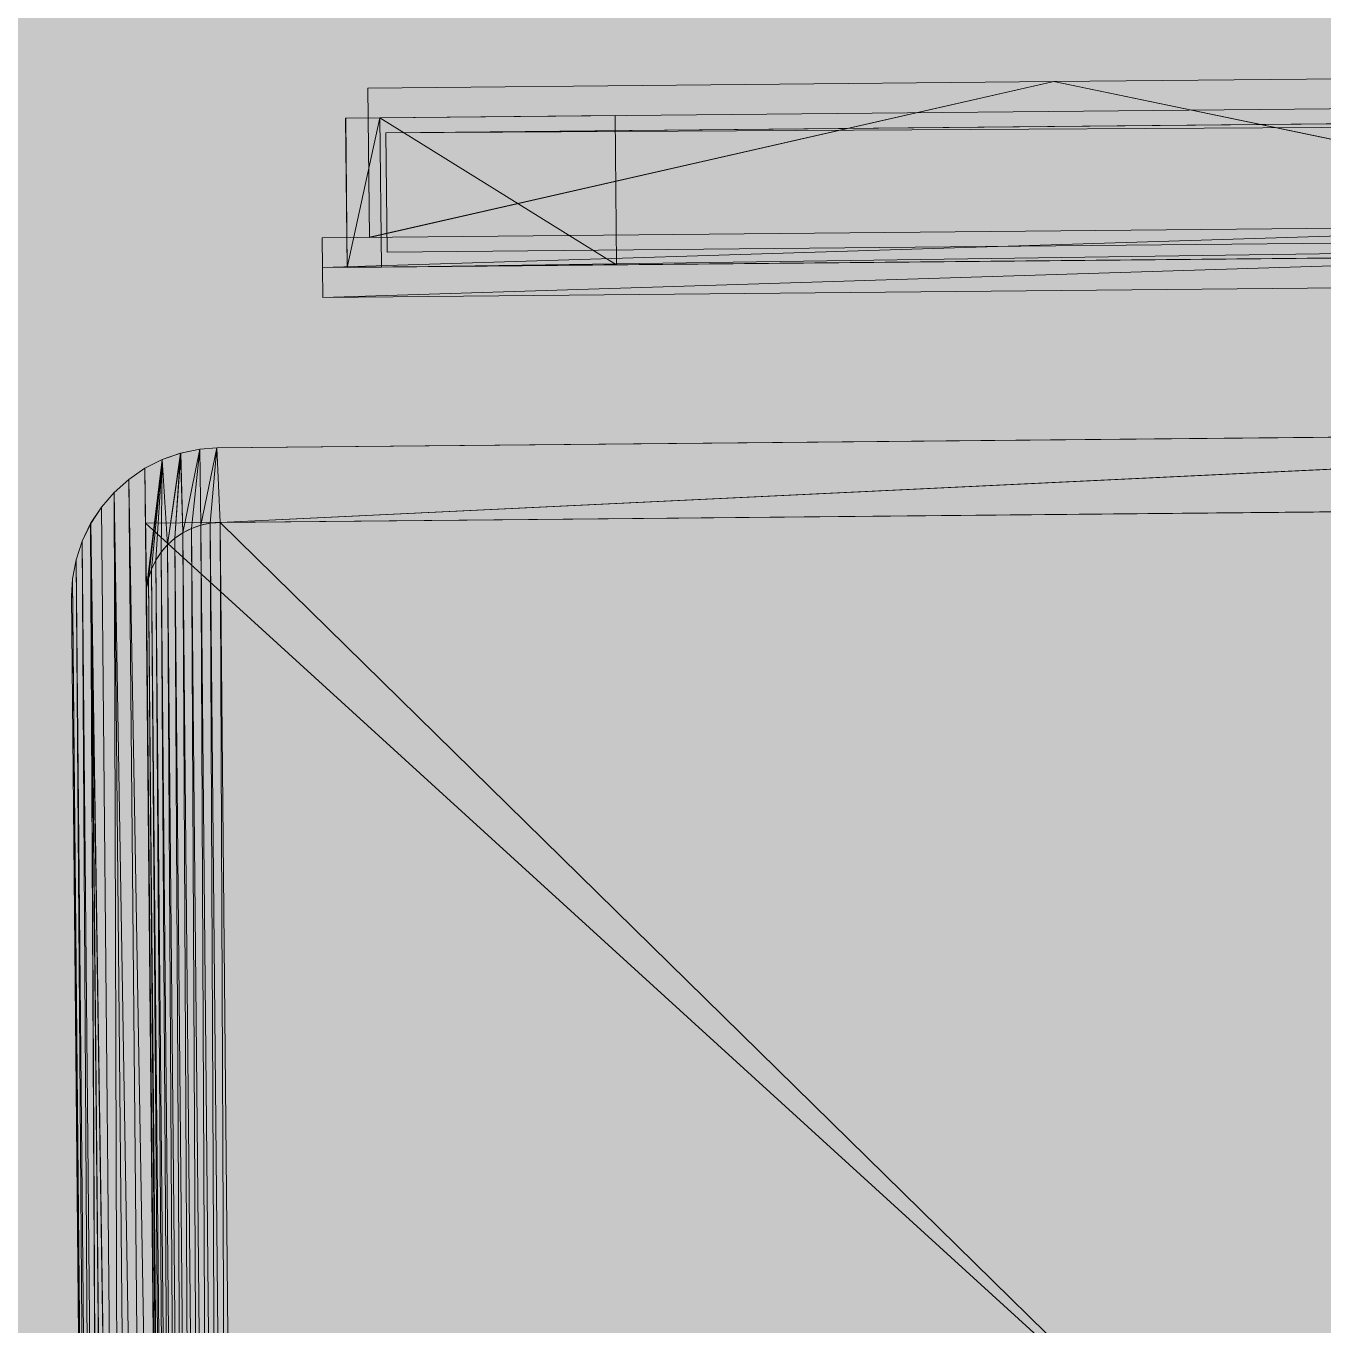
# Model space of a CAD drawing. Header units: millimetres. Extents: x 141848 to 1648660, y -821378 to -151356.
# Drawn here: x 167532.7 to 167741.3, y -271203.4 to -270994.5 of the extents above; entities that cross this region are included whole.
import ezdxf

# ---------------------------------------------------------------- set-up
doc = ezdxf.new("R2010")
doc.units = ezdxf.units.MM
doc.header["$MEASUREMENT"] = 0

# ---------------------------------------------------------------- blocks, each defined once
blk = doc.blocks.new('Forme_66_1')
at = {"color": 7, "linetype": 'Continuous', "lineweight": 20, "flags": 128}
for points in [[(167887.87, -271071.26), (167551.89, -271074.44)], [(167887.87, -271071.26), (167551.89, -271074.44)], [(167551.89, -271074.44), (167554.85, -271386.43)], [(167551.89, -271074.44), (167554.85, -271386.43)]]:
    blk.add_lwpolyline(points, dxfattribs=at)
blk = doc.blocks.new('Forme_67_1')
at = {"color": 7, "linetype": 'Continuous', "lineweight": 20, "flags": 128}
for points in [[(167887.87, -271071.26), (167551.89, -271074.44)], [(167890.83, -271383.25), (167551.89, -271074.44)], [(167554.85, -271386.43), (167551.89, -271074.44)]]:
    blk.add_lwpolyline(points, dxfattribs=at)
blk = doc.blocks.new('Forme_69_1')
at = {"color": 212, "linetype": 'Continuous', "lineweight": 5, "true_color": 0xcb00cc, "flags": 128}
blk.add_lwpolyline([(167875.88, -271071.38), (167740.68, -271072.66), (167563.89, -271074.33), (167563.21, -271074.38), (167562.32, -271074.45), (167561.65, -271074.59), (167560.79, -271074.77), (167560.14, -271074.99), (167559.3, -271075.29), (167558.7, -271075.59), (167557.9, -271076), (167557.34, -271076.38), (167556.61, -271076.88), (167556.1, -271077.34), (167555.44, -271077.93), (167554.85, -271078.6), (167554.41, -271079.11), (167553.92, -271079.86), (167553.55, -271080.43), (167553.17, -271081.23), (167552.87, -271081.84), (167552.59, -271082.69), (167552.38, -271083.33), (167552.21, -271084.21), (167552.08, -271084.88), (167552.04, -271085.77), (167552, -271086.44), (167553.55, -271249.64)], dxfattribs=at)
at = {"color": 7, "linetype": 'Continuous', "lineweight": 20, "flags": 128}
for points in [[(167554.73, -271374.43), (167552.08, -271084.88), (167552.38, -271083.33), (167552.87, -271081.84), (167553.55, -271080.43), (167554.41, -271079.11), (167555.44, -271077.93), (167556.61, -271076.88), (167557.9, -271076), (167559.3, -271075.29), (167560.79, -271074.77), (167562.32, -271074.45), (167563.89, -271074.33), (167875.88, -271071.38)], [(167562.24, -271385.45), (167559.3, -271075.29)], [(167560.83, -271384.77), (167559.3, -271075.29)], [(167563.73, -271385.94), (167560.79, -271074.77)], [(167562.24, -271385.45), (167560.79, -271074.77)], [(167565.27, -271386.24), (167562.32, -271074.45)], [(167563.73, -271385.94), (167562.32, -271074.45)], [(167878.83, -271383.36), (167563.89, -271074.33)], [(167566.85, -271386.32), (167563.89, -271074.33)], [(167565.27, -271386.24), (167563.89, -271074.33)], [(167558.33, -271382.88), (167555.44, -271077.93)], [(167557.27, -271381.72), (167555.44, -271077.93)], [(167559.51, -271383.9), (167556.61, -271076.88)], [(167558.33, -271382.88), (167556.61, -271076.88)], [(167560.83, -271384.77), (167557.9, -271076)], [(167559.51, -271383.9), (167557.9, -271076)], [(167557.27, -271381.72), (167554.41, -271079.11)], [(167556.4, -271380.42), (167554.41, -271079.11)], [(167555.69, -271379.02), (167552.87, -271081.84)], [(167555.17, -271377.54), (167552.87, -271081.84)], [(167556.4, -271380.42), (167553.55, -271080.43)], [(167555.69, -271379.02), (167553.55, -271080.43)], [(167555.17, -271377.54), (167552.38, -271083.33)], [(167554.84, -271376), (167552.38, -271083.33)], [(167554.73, -271374.43), (167552, -271086.44), (167552.08, -271084.88)], [(167554.84, -271376), (167552.08, -271084.88)]]:
    blk.add_lwpolyline(points, dxfattribs=at)
blk = doc.blocks.new('Forme_70_1')
at = {"color": 7, "linetype": 'Continuous', "lineweight": 20, "flags": 128}
for points in [[(167542.74, -271374.94), (167540, -271086.16), (167540.15, -271083.42), (167540.74, -271080.33), (167541.72, -271077.35), (167543.08, -271074.52), (167544.8, -271071.88), (167546.85, -271069.5), (167549.2, -271067.41), (167551.79, -271065.64), (167554.59, -271064.22), (167557.56, -271063.18), (167560.63, -271062.54), (167563.38, -271062.34), (167876.15, -271059.37)], [(167563.89, -271074.33), (167876.15, -271059.37)], [(167555.44, -271077.93), (167557.56, -271063.18)], [(167556.61, -271076.88), (167557.56, -271063.18)], [(167557.9, -271076), (167557.56, -271063.18)], [(167557.9, -271076), (167560.63, -271062.54)], [(167559.3, -271075.29), (167560.63, -271062.54)], [(167560.79, -271074.77), (167560.63, -271062.54)], [(167560.79, -271074.77), (167563.38, -271062.34)], [(167562.32, -271074.45), (167563.38, -271062.34)], [(167563.89, -271074.33), (167563.38, -271062.34)], [(167552.08, -271084.88), (167554.59, -271064.22)], [(167552.38, -271083.33), (167554.59, -271064.22)], [(167552.87, -271081.84), (167554.59, -271064.22)], [(167553.55, -271080.43), (167554.59, -271064.22)], [(167554.41, -271079.11), (167554.59, -271064.22)], [(167555.44, -271077.93), (167554.59, -271064.22)], [(167554.92, -271395.24), (167549.2, -271067.41)], [(167552.28, -271393.52), (167549.2, -271067.41)], [(167551.79, -271065.64), (167552, -271086.44), (167554.73, -271374.43)], [(167552.08, -271084.88), (167551.79, -271065.64)], [(167552.28, -271393.52), (167546.85, -271069.5)], [(167549.9, -271391.47), (167546.85, -271069.5)], [(167547.8, -271389.13), (167546.85, -271069.5)], [(167887.03, -271078.67), (167886.32, -271077.28), (167885.44, -271075.98), (167884.39, -271074.81), (167883.19, -271073.79), (167881.89, -271072.93), (167880.47, -271072.24), (167878.99, -271071.75), (167877.44, -271071.47), (167875.88, -271071.38), (167563.89, -271074.33), (167562.32, -271074.45), (167560.79, -271074.77), (167559.3, -271075.29), (167557.9, -271076), (167556.61, -271076.88), (167555.44, -271077.93), (167554.41, -271079.11), (167553.55, -271080.43), (167552.87, -271081.84), (167552.38, -271083.33), (167552.08, -271084.88), (167552, -271086.44)], [(167547.8, -271389.13), (167544.8, -271071.88)], [(167547.8, -271389.13), (167543.08, -271074.52)], [(167546.04, -271386.53), (167543.08, -271074.52)], [(167544.62, -271383.72), (167543.08, -271074.52)], [(167544.62, -271383.72), (167541.72, -271077.35)], [(167543.58, -271380.75), (167541.72, -271077.35)], [(167542.94, -271377.68), (167540.74, -271080.33)], [(167543.58, -271380.75), (167540.74, -271080.33)], [(167542.74, -271374.94), (167540.15, -271083.42)], [(167542.94, -271377.68), (167540.15, -271083.42)]]:
    blk.add_lwpolyline(points, dxfattribs=at)
blk = doc.blocks.new('Forme_71_1')
at = {"color": 7, "linetype": 'Continuous', "lineweight": 20, "flags": 128}
for points in [[(167587.67, -271004.5), (167697.96, -271003.46), (167808.25, -271002.41)], [(167808.25, -271002.41), (167829.05, -271002.22), (167849.85, -271002.02)], [(167808.25, -271002.41), (167848.01, -271006.84)], [(167810.19, -271007.19), (167808.25, -271002.41)], [(167808.25, -271002.41), (167808.47, -271026.41)], [(167829.05, -271002.22), (167848.01, -271006.84)], [(167848.01, -271006.84), (167849.85, -271002.02)], [(167850.08, -271026.02), (167849.85, -271002.02)], [(167587.67, -271004.5), (167587.9, -271028.5)], [(167808.47, -271026.41), (167697.96, -271003.46), (167587.9, -271028.5)], [(167810.19, -271007.19), (167848.01, -271006.84)], [(167848.01, -271006.84), (167850.08, -271026.02)], [(167848.24, -271030.84), (167848.01, -271006.84)], [(167808.47, -271026.41), (167810.19, -271007.19)], [(167810.19, -271007.19), (167810.42, -271031.19)], [(167800.91, -271026.48), (167580.33, -271028.57)], [(167580.37, -271033.37), (167800.91, -271026.48)], [(167808.47, -271026.41), (167800.91, -271026.48)], [(167800.91, -271026.48), (167810.42, -271031.19)], [(167800.91, -271026.48), (167800.96, -271031.28), (167801.01, -271036.08)], [(167808.47, -271026.41), (167810.42, -271031.19)], [(167810.38, -271027.08), (167848.24, -271030.84)], [(167848.24, -271030.84), (167850.08, -271026.02)], [(167857.64, -271025.95), (167850.08, -271026.02)], [(167850.08, -271026.02), (167857.68, -271030.75)], [(167857.73, -271035.55), (167857.68, -271030.75), (167857.64, -271025.95)], [(167580.33, -271028.57), (167580.37, -271033.37), (167580.42, -271038.17)], [(167800.96, -271031.28), (167580.37, -271033.37)], [(167580.42, -271038.17), (167800.96, -271031.28)], [(167800.96, -271031.28), (167810.42, -271031.19), (167848.24, -271030.84), (167857.68, -271030.75)], [(167800.96, -271031.28), (167857.73, -271035.55)], [(167848.24, -271030.84), (167857.73, -271035.55)], [(167580.42, -271038.17), (167801.01, -271036.08)], [(167801.01, -271036.08), (167857.73, -271035.55)]]:
    blk.add_lwpolyline(points, dxfattribs=at)
blk = doc.blocks.new('Forme_73_1')
at = {"color": 7, "linetype": 'Continuous', "lineweight": 20, "flags": 128}
for points in [[(167589.6, -271009.28), (167627.42, -271008.93)], [(167627.42, -271008.93), (167627.65, -271032.93)], [(167584.09, -271009.34), (167589.6, -271009.28)], [(167584.32, -271033.34), (167584.09, -271009.34)], [(167584.32, -271033.34), (167589.6, -271009.28)], [(167589.6, -271009.28), (167627.65, -271032.93)], [(167589.83, -271033.28), (167589.6, -271009.28)], [(167584.32, -271033.34), (167589.83, -271033.28)], [(167627.65, -271032.93), (167589.83, -271033.28)]]:
    blk.add_lwpolyline(points, dxfattribs=at)
blk = doc.blocks.new('Forme_74_1')
at = {"color": 7, "linetype": 'Continuous', "lineweight": 20, "flags": 128}
for points in [[(168117.01, -271006.69), (167590.57, -271011.68)], [(167590.57, -271011.68), (168117.03, -271008.68)], [(167590.57, -271011.68), (167590.75, -271030.87)], [(168117.2, -271025.89), (167590.75, -271030.87)]]:
    blk.add_lwpolyline(points, dxfattribs=at)
blk = doc.blocks.new('Forme_75_1')
at = {"color": 7, "linetype": 'Continuous', "lineweight": 20, "flags": 128}
for points in [[(167589.6, -271009.28), (168110.04, -271004.35)], [(167589.6, -271009.28), (167589.83, -271033.28)], [(167589.83, -271033.28), (168110.24, -271025.89)], [(167589.83, -271033.28), (168110.27, -271028.35)]]:
    blk.add_lwpolyline(points, dxfattribs=at)

msp = doc.modelspace()

# ---------------------------------------------------------------- hatches: boundary and pattern name
at = {"linetype": 'Continuous', "lineweight": 0, "true_color": 0x6f6f6f}
h = msp.add_hatch(color=8, dxfattribs=at)
h.paths.add_polyline_path([(141848.442, -295062.571), (269220.821, -293826.868), (269220.821, -270902.734), (268763.049, -270902.734), (254213.6, -271040.575), (254213.6, -163437.635), (153156.2, -163437.635), (153156.2, -271040.575), (153182.962, -271040.57), (153183.146, -272000.514, -0.4094274), (149183.681, -275935.042), (141848.442, -275935.042)])
h.paths.add_polyline_path([(158435.584, -260639.953), (155145.584, -260639.953), (155145.584, -248364.953), (155145.584, -243089.974), (155145.584, -242189.974), (158435.584, -242189.974)], flags=0)
h.paths.add_polyline_path([(161503.433, -171995.57), (161503.433, -193810.571), (161503.433, -230015.57), (161503.433, -260810.571), (196775.042, -260810.571), (196775.042, -222495.57), (186955.542, -222495.57), (186955.542, -218295.57), (196754.55, -218295.57), (196754.55, -208495.57), (196754.55, -204495.57), (193355.542, -204495.57), (193355.542, -195161.535), (195576.034, -195161.535), (195576.034, -189810.571), (217850.068, -189810.571), (217850.068, -262266.885), (245610.045, -262266.885), (245610.045, -253395.571), (245626.034, -253395.571), (246426.034, -253395.571), (247826.034, -253395.571), (247826.034, -248005.571), (247826.034, -246605.571), (245626.034, -246605.571), (245610.045, -246605.571), (245610.045, -171995.57), (212806.28, -171995.57)], flags=0)
h.paths.add_polyline_path([(162737.042, -269433.913, -0.0903187), (162858.773, -268727.623, -0.2014487), (163912.639, -267592.74, -0.1042114), (164718.006, -267415.055), (165317.979, -267409.371, -0.1040446), (166125.354, -267571.244, -0.2382555), (167284.257, -268953.318, -0.0551886), (167336.836, -269390.334), (167338.931, -269611.438), (167351.046, -270890.267), (167092.583, -271892.761, -0.2679492), (165370.083, -272909.124), (164770.11, -272914.808, -0.1937175), (163379.252, -272370.185, -0.0705688), (163028.663, -271931.262, -0.1316525), (162751.253, -270933.845)], flags=0)
h.paths.add_polyline_path([(175327.752, -275599.002, -0.4157911), (173316.986, -273599.031), (173316.986, -273452.052), (173330.488, -267377.824, -0.3805567), (175316.986, -265609.826), (175394.714, -265609.826), (175394.714, -270609.826), (190394.714, -270609.826), (190394.714, -265609.826), (195356.191, -265609.826, -0.4142136), (196856.191, -267109.826), (196856.191, -273660.699, -0.3455016), (195137.285, -275433.432)], flags=0)
h.paths.add_polyline_path([(205510.093, -271504.083, -0.1344739), (205230.948, -270484.937), (205230.948, -268984.937, -0.4142136), (207230.948, -266984.937), (207830.948, -266984.937, -0.4142136), (209830.948, -268984.937), (209830.948, -270484.937, -0.1288203), (209574.03, -271465.581, -0.2709363), (207830.948, -272484.937), (207230.948, -272484.937, -0.26498)], flags=0)
h.paths.add_polyline_path([(217862.687, -273329.325), (217869.949, -267730.336, -0.0985615), (218100.718, -266943.721), (218117.681, -266951.545, -0.258849), (219955.479, -265605.827), (219953.141, -265587.294), (220637.569, -265587.294), (220637.569, -265687.294), (220637.569, -270687.294), (250537.569, -270687.294), (250537.569, -265687.294), (252208.004, -265687.294), (254186.294, -265687.294), (254186.294, -267687.294), (254186.294, -271062.255, 0.0013458), (254186.323, -271073.021), (254197.209, -273095.233, -0.4142136), (252208.004, -275105.97), (243484.534, -275105.97, -0.005189), (243431.438, -275116.103), (235447.992, -275196.191), (220071.012, -275253.24, -0.3865533), (217873.089, -273475.385, -0.0251892)], flags=0)

# ---------------------------------------------------------------- linework, layer by layer
at = {"color": 7, "linetype": 'Continuous', "lineweight": 20, "flags": 128}
for points in [[(167587.673, -271004.503), (167697.96, -271003.458), (167808.247, -271002.413)], [(167587.673, -271004.503), (167587.9, -271028.502)], [(167808.474, -271026.412), (167697.96, -271003.458), (167587.9, -271028.502)], [(167589.602, -271009.285), (168110.039, -271004.354)], [(168117.013, -271006.688), (167590.573, -271011.676)], [(167589.602, -271009.285), (167627.425, -271008.926)], [(167590.573, -271011.676), (168117.032, -271008.682)], [(167627.425, -271008.926), (167627.652, -271032.925)], [(167584.095, -271009.337), (167589.602, -271009.285)], [(167584.322, -271033.336), (167584.095, -271009.337)], [(167584.322, -271033.336), (167589.602, -271009.285)], [(167589.602, -271009.285), (167627.652, -271032.925)], [(167589.83, -271033.284), (167589.602, -271009.285)], [(167589.602, -271009.285), (167589.83, -271033.284)], [(167590.573, -271011.676), (167590.755, -271030.875)], [(167800.915, -271026.484), (167580.329, -271028.573)], [(167580.374, -271033.373), (167800.915, -271026.484)], [(167589.83, -271033.284), (168110.243, -271025.89)], [(168117.195, -271025.887), (167590.755, -271030.875)], [(167580.329, -271028.573), (167580.374, -271033.373), (167580.42, -271038.173)], [(167589.83, -271033.284), (168110.267, -271028.353)], [(167800.96, -271031.283), (167580.374, -271033.373)], [(167580.42, -271038.173), (167800.96, -271031.283)], [(167584.322, -271033.336), (167589.83, -271033.284)], [(167627.652, -271032.925), (167589.83, -271033.284)], [(167580.42, -271038.173), (167801.006, -271036.083)], [(167542.736, -271374.941), (167540, -271086.162), (167540.154, -271083.425), (167540.737, -271080.335), (167541.717, -271077.349), (167543.082, -271074.516), (167544.797, -271071.884), (167546.851, -271069.5), (167549.195, -271067.414), (167551.794, -271065.637), (167554.589, -271064.219), (167557.555, -271063.183), (167560.634, -271062.542), (167563.38, -271062.336), (167876.146, -271059.372)], [(167563.889, -271074.331), (167876.146, -271059.372)], [(167555.439, -271077.927), (167557.555, -271063.183)], [(167556.605, -271076.884), (167557.555, -271063.183)], [(167557.905, -271075.996), (167557.555, -271063.183)], [(167557.905, -271075.996), (167560.634, -271062.542)], [(167559.302, -271075.287), (167560.634, -271062.542)], [(167560.785, -271074.769), (167560.634, -271062.542)], [(167560.785, -271074.769), (167563.38, -271062.336)], [(167562.318, -271074.454), (167563.38, -271062.336)], [(167563.889, -271074.331), (167563.38, -271062.336)], [(167552.085, -271084.884), (167554.589, -271064.219)], [(167552.382, -271083.333), (167554.589, -271064.219)], [(167552.872, -271081.84), (167554.589, -271064.219)], [(167553.555, -271080.429), (167554.589, -271064.219)], [(167554.406, -271079.113), (167554.589, -271064.219)], [(167555.439, -271077.927), (167554.589, -271064.219)], [(167554.917, -271395.239), (167549.195, -271067.414)], [(167552.285, -271393.524), (167549.195, -271067.414)], [(167551.794, -271065.637), (167552.004, -271086.444), (167554.732, -271374.431)], [(167552.085, -271084.884), (167551.794, -271065.637)], [(167552.285, -271393.524), (167546.851, -271069.5)], [(167549.901, -271391.47), (167546.851, -271069.5)], [(167547.803, -271389.126), (167546.851, -271069.5)], [(167887.875, -271071.262), (167551.89, -271074.445)], [(167887.875, -271071.262), (167551.89, -271074.445)], [(167887.875, -271071.262), (167551.89, -271074.445)], [(167887.033, -271078.674), (167886.324, -271077.277), (167885.435, -271075.977), (167884.392, -271074.811), (167883.195, -271073.79), (167881.89, -271072.927), (167880.468, -271072.244), (167878.987, -271071.754), (167877.436, -271071.469), (167875.875, -271071.376), (167563.889, -271074.331), (167562.318, -271074.454), (167560.785, -271074.769), (167559.302, -271075.287), (167557.905, -271075.996), (167556.605, -271076.884), (167555.439, -271077.927), (167554.406, -271079.113), (167553.555, -271080.429), (167552.872, -271081.84), (167552.382, -271083.333), (167552.085, -271084.884), (167552.004, -271086.444)], [(167554.732, -271374.431), (167552.085, -271084.884), (167552.382, -271083.333), (167552.872, -271081.84), (167553.555, -271080.429), (167554.406, -271079.113), (167555.439, -271077.927), (167556.605, -271076.884), (167557.905, -271075.996), (167559.302, -271075.287), (167560.785, -271074.769), (167562.318, -271074.454), (167563.889, -271074.331), (167875.875, -271071.376)], [(167547.803, -271389.126), (167544.797, -271071.884)], [(167547.803, -271389.126), (167543.082, -271074.516)], [(167546.038, -271386.526), (167543.082, -271074.516)], [(167544.62, -271383.72), (167543.082, -271074.516)], [(167551.89, -271074.445), (167554.846, -271386.431)], [(167551.89, -271074.445), (167554.846, -271386.431)], [(167890.831, -271383.248), (167551.89, -271074.445)], [(167554.846, -271386.431), (167551.89, -271074.445)], [(167562.241, -271385.449), (167559.302, -271075.287)], [(167560.83, -271384.766), (167559.302, -271075.287)], [(167563.733, -271385.939), (167560.785, -271074.769)], [(167562.241, -271385.449), (167560.785, -271074.769)], [(167565.272, -271386.236), (167562.318, -271074.454)], [(167563.733, -271385.939), (167562.318, -271074.454)], [(167878.831, -271383.362), (167563.889, -271074.331)], [(167566.845, -271386.317), (167563.889, -271074.331)], [(167565.272, -271386.236), (167563.889, -271074.331)], [(167544.62, -271383.72), (167541.717, -271077.349)], [(167543.583, -271380.753), (167541.717, -271077.349)], [(167558.328, -271382.882), (167555.439, -271077.927)], [(167557.273, -271381.716), (167555.439, -271077.927)], [(167559.514, -271383.903), (167556.605, -271076.884)], [(167558.328, -271382.882), (167556.605, -271076.884)], [(167560.83, -271384.766), (167557.905, -271075.996)], [(167559.514, -271383.903), (167557.905, -271075.996)], [(167557.273, -271381.716), (167554.406, -271079.113)], [(167556.397, -271380.416), (167554.406, -271079.113)], [(167542.942, -271377.675), (167540.737, -271080.335)], [(167543.583, -271380.753), (167540.737, -271080.335)], [(167555.687, -271379.019), (167552.872, -271081.84)], [(167555.169, -271377.535), (167552.872, -271081.84)], [(167556.397, -271380.416), (167553.555, -271080.429)], [(167555.687, -271379.019), (167553.555, -271080.429)], [(167542.736, -271374.941), (167540.154, -271083.425)], [(167542.942, -271377.675), (167540.154, -271083.425)], [(167555.169, -271377.535), (167552.382, -271083.333)], [(167554.843, -271376.003), (167552.382, -271083.333)], [(167554.732, -271374.431), (167552.004, -271086.444), (167552.085, -271084.884)], [(167554.843, -271376.003), (167552.085, -271084.884)]]:
    msp.add_lwpolyline(points, dxfattribs=at)
at = {"color": 212, "linetype": 'Continuous', "lineweight": 5, "true_color": 0xcb00cc, "flags": 128}
msp.add_lwpolyline([(167875.875, -271071.376), (167740.682, -271072.656), (167563.889, -271074.331), (167563.209, -271074.385), (167562.318, -271074.454), (167561.654, -271074.59), (167560.785, -271074.769), (167560.143, -271074.993), (167559.302, -271075.287), (167558.697, -271075.594), (167557.905, -271075.996), (167557.342, -271076.381), (167556.605, -271076.884), (167556.1, -271077.336), (167555.439, -271077.927), (167554.854, -271078.599), (167554.406, -271079.113), (167553.924, -271079.859), (167553.555, -271080.429), (167553.168, -271081.229), (167552.872, -271081.84), (167552.594, -271082.686), (167552.382, -271083.333), (167552.214, -271084.212), (167552.085, -271084.884), (167552.039, -271085.768), (167552.004, -271086.444), (167553.55, -271249.637)], dxfattribs=at)

# ---------------------------------------------------------------- block references
at = {"linetype": 'Continuous', "lineweight": 0}
for name in ['Forme_75_1', 'Forme_74_1', 'Forme_71_1', 'Forme_73_1', 'Forme_70_1', 'Forme_66_1', 'Forme_67_1', 'Forme_69_1']:
    msp.add_blockref(name, (0, 0), dxfattribs=at)

doc.saveas('drawing.dxf')
